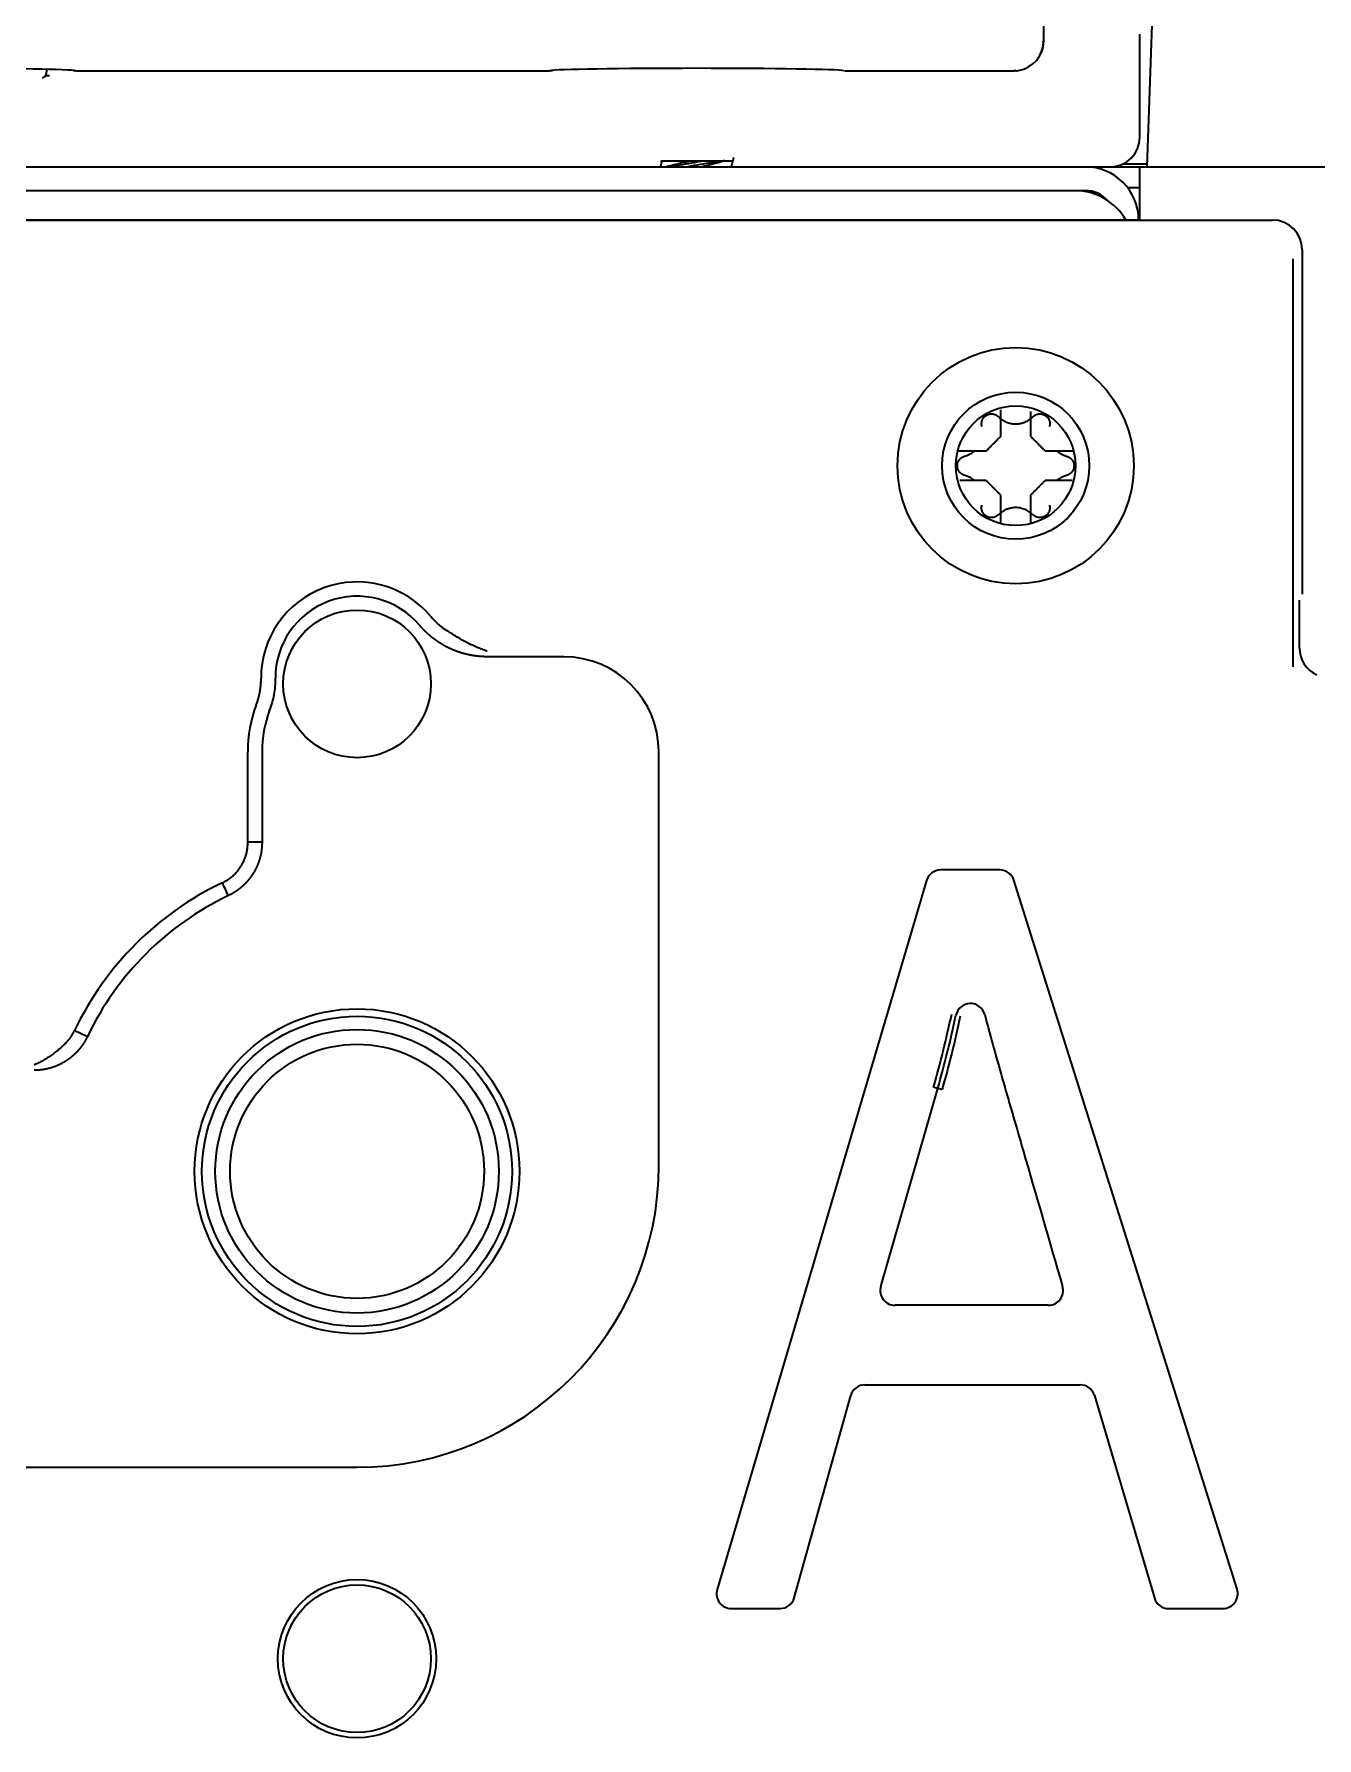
# Model space of a CAD drawing. Header units: inches. Extents: x 90 to 4162, y -443 to 3471.
# Drawn here: x 2274 to 2317.4, y 3248.1 to 3305.8 of the extents above; entities that cross this region are included whole.
import ezdxf

# ---------------------------------------------------------------- set-up
doc = ezdxf.new("R2010")
doc.units = ezdxf.units.IN
doc.layers.add('1', color=7, linetype='Continuous', true_color=0xffffff)
doc.layers.add('4', color=7, linetype='Continuous', true_color=0xffffff)

msp = doc.modelspace()

# ---------------------------------------------------------------- linework, layer by layer
at = {"layer": '1', "color": 7, "linetype": 'Continuous', "lineweight": 35}
for p, q in [((2308.139, 3305.543), (2308.139, 3314.129)), ((2311.391, 3302.276), (2311.391, 3305.771)), ((2307.842, 3304.822), (2307.849, 3304.83)), ((2274.391, 3304.526), (2274.391, 3304.577)), ((2275.274, 3304.542), (2275.372, 3304.532)), ((2275.274, 3304.542), (2275.289, 3304.539)), ((2275.289, 3304.539), (2275.387, 3304.529)), ((2275.387, 3304.529), (2291.395, 3304.529)), ((2291.395, 3304.529), (2291.493, 3304.539)), ((2291.41, 3304.532), (2291.508, 3304.542)), ((2291.493, 3304.539), (2291.508, 3304.542)), ((2301.39, 3304.529), (2307.155, 3304.529)), ((2295.193, 3301.467), (2295.202, 3301.435)), ((2295.444, 3301.304), (2295.364, 3301.276)), ((2253.862, 3301.276), (2309.555, 3301.276)), ((2309.555, 3301.276), (2310.391, 3301.276)), ((2311.391, 3299.476), (2311.391, 3301.276)), ((2311.391, 3301.276), (2940.391, 3301.276)), ((2253.862, 3300.476), (2309.555, 3300.476)), ((2253.862, 3300.474), (2309.191, 3300.474)), ((2295.187, 3300.476), (2295.188, 3300.474)), ((2297.6, 3300.474), (2297.6, 3300.476)), ((2304.591, 3300.476), (2304.591, 3300.474)), ((2310.981, 3300.575), (2311.391, 3300.575)), ((2311.391, 3299.765), (2311.332, 3299.765)), ((2311.391, 3299.476), (2256.891, 3299.476)), ((2256.891, 3299.476), (2315.892, 3299.476)), ((2316.891, 3298.477), (2316.891, 3286.812)), ((2316.576, 3298.161), (2316.576, 3284.349)), ((2316.803, 3284.988), (2316.803, 3286.613)), ((2316.803, 3284.988), (2316.803, 3286.613)), ((2291.891, 3284.694), (2289.3, 3284.694)), ((2316.803, 3284.988), (2316.803, 3284.988)), ((2281.191, 3278.412), (2281.191, 3281.476)), ((2281.674, 3281.476), (2281.674, 3278.412)), ((2295.108, 3267.476), (2295.108, 3281.476)), ((2304.171, 3277.118), (2297.081, 3253.118)), ((2306.656, 3277.476), (2304.651, 3277.476)), ((2314.686, 3253.126), (2307.133, 3277.126)), ((2302.625, 3263.379), (2304.553, 3270.077)), ((2308.296, 3262.741), (2303.106, 3262.741)), ((2302.088, 3260.049), (2309.376, 3260.049)), ((2299.695, 3252.842), (2301.606, 3259.683)), ((2309.855, 3259.691), (2311.887, 3252.834)), ((2270.891, 3257.259), (2284.891, 3257.259)), ((2297.56, 3252.476), (2299.213, 3252.476)), ((2312.366, 3252.476), (2314.209, 3252.476))]:
    msp.add_line(p, q, dxfattribs=at)
for centre, radius in [((2307.191, 3291.159), 4), ((2307.191, 3291.159), 2.49), ((2307.191, 3291.159), 2.025), ((2284.891, 3283.776), 2.5), ((2284.891, 3267.276), 5.5), ((2284.891, 3267.274), 5.25), ((2284.891, 3267.276), 4.8), ((2284.891, 3267.276), 4.3), ((2284.891, 3250.776), 2.68), ((2284.891, 3250.776), 2.5)]:
    msp.add_circle(centre, radius, dxfattribs=at)
for centre, radius, start, end in [((2274.108, 3304.526), 0.283, 298.07249, 0), ((2309.555, 3299.476), 1.8, 0.001, 90), ((2309.191, 3298.474), 2, 30.06703, 90), ((2309.555, 3299.476), 1, 40.96544, 90), ((2284.891, 3283.976), 3.25, 40.12402, 180.27494), ((2284.891, 3283.976), 2.767, 40.12402, 180.27494), ((2291.891, 3281.476), 3.217, 0, 90), ((2285.691, 3281.476), 4.5, 159.36558, 180), ((2285.691, 3281.476), 4.017, 159.36558, 180), ((2304.651, 3276.976), 0.5, 90, 163.54075), ((2306.656, 3276.976), 0.5, 17.47032, 90), ((2284.891, 3267.476), 10.6, 115.50031, 154.49969), ((2284.891, 3267.476), 10.117, 115.50031, 154.49969), ((2305.659, 3272.457), 0.5, 14.73644, 167.89897), ((2284.891, 3267.476), 10.217, 270, 0), ((2303.106, 3263.241), 0.5, 163.94567, 270), ((2308.296, 3263.241), 0.5, 270, 16.1636), ((2302.088, 3259.549), 0.5, 90, 164.3881), ((2309.376, 3259.549), 0.5, 16.50585, 90), ((2297.56, 3252.976), 0.5, 163.54075, 270), ((2314.209, 3252.976), 0.5, 270, 17.47032), ((2299.213, 3252.976), 0.5, 270, 344.3881), ((2312.366, 3252.976), 0.5, 196.50585, 270)]:
    msp.add_arc(centre, radius, start, end, dxfattribs=at)
for centre, major_axis, ratio, start_param, end_param in [((2307.132, 3305.527), (0.004, -1), 0.999695, 0.153653, 1.575159), ((2307.139, 3305.534), (0.71, -0.704), 0.999698, 0.000009, 0.789913), ((2303.14, 3305.535), (5, 0), 0.073693, 6.263672, 6.302699), ((2270.391, 3304.524), (5, 0), 0.017455, 0.087266, 2.885131), ((2270.391, 3304.329), (-5, 0), 0.008727, 3.754903, 3.803994), ((2296.391, 3304.524), (5, 0), 0.017455, 0.087266, 3.054326), ((2310.391, 3302.277), (0.707, -0.707), 0.999695, 5.497939, 7.068431), ((2296.391, 3301.433), (2.25, 0), 0.017455, 1.002171, 2.138046), ((2315.89, 3298.476), (0.708, 0.708), 0.998783, 5.498396, 7.067974), ((2317.804, 3284.99), (-0.709, -0.709), 0.997569, 5.498396, 6.644262), ((2304.408, 3270.118), (-0.144, 0.041), 0.003982, 3.141593, 4.712389), ((2304.697, 3270.035), (-0.144, 0.041), 0.003982, 4.712389, 6.283185)]:
    msp.add_ellipse(centre, major_axis=major_axis, ratio=ratio, start_param=start_param, end_param=end_param, dxfattribs=at)
for points, knots in [([(2307.849, 3304.83), (2307.927, 3304.909), (2308.052, 3305.09), (2308.146, 3305.349), (2308.132, 3305.501), (2308.127, 3305.534)], [0, 0, 0, 0, 0.412742, 0.870907, 1, 1, 1, 1]), ([(2274.48, 3304.354), (2274.437, 3304.354), (2274.395, 3304.368), (2274.349, 3304.382), (2274.347, 3304.382), (2274.346, 3304.383)], [0, 0, 0, 0, 0.963913, 0.963913, 1, 1, 1, 1]), ([(2307.195, 3304.529), (2307.201, 3304.53), (2307.207, 3304.53), (2307.221, 3304.531), (2307.228, 3304.532), (2307.244, 3304.533), (2307.253, 3304.534), (2307.266, 3304.535), (2307.271, 3304.536), (2307.28, 3304.537), (2307.285, 3304.538), (2307.289, 3304.539)], [0, 0, 0, 0, 0.25, 0.25, 0.5, 0.5, 0.75, 0.75, 0.875, 0.875, 1, 1, 1, 1]), ([(2295.431, 3301.298), (2295.47, 3301.31), (2295.512, 3301.323), (2295.572, 3301.339), (2295.587, 3301.343), (2295.618, 3301.351), (2295.634, 3301.355), (2295.681, 3301.368), (2295.714, 3301.376), (2295.814, 3301.4), (2295.884, 3301.416), (2295.977, 3301.436), (2295.995, 3301.44), (2296.033, 3301.448), (2296.07, 3301.456), (2296.107, 3301.464), (2296.126, 3301.468)], [0, 0, 0, 0, 0.217125, 0.217125, 0.28836, 0.28836, 0.359595, 0.359595, 0.502066, 0.502066, 0.787007, 0.787007, 0.858242, 0.858242, 0.929477, 1, 1, 1, 1]), ([(2296.604, 3301.468), (2296.508, 3301.451), (2296.276, 3301.41), (2296.041, 3301.37), (2295.776, 3301.324), (2295.638, 3301.299), (2295.508, 3301.274), (2295.499, 3301.272)], [0, 0, 0, 0, 0.259408, 0.617047, 0.617047, 0.974685, 1, 1, 1, 1]), ([(2297.106, 3301.462), (2297.097, 3301.46), (2296.972, 3301.435), (2296.838, 3301.41), (2296.578, 3301.364), (2296.367, 3301.327), (2296.154, 3301.291), (2296.078, 3301.277)], [0, 0, 0, 0, 0.027657, 0.406516, 0.406516, 0.785376, 1, 1, 1, 1]), ([(2297.345, 3301.487), (2297.342, 3301.486), (2297.309, 3301.475), (2297.275, 3301.463), (2297.208, 3301.442), (2297.174, 3301.432), (2297.119, 3301.416), (2297.101, 3301.411), (2297.063, 3301.4), (2297.044, 3301.395), (2296.947, 3301.368), (2296.866, 3301.347), (2296.761, 3301.321), (2296.74, 3301.316), (2296.697, 3301.305), (2296.675, 3301.3), (2296.629, 3301.288), (2296.605, 3301.282), (2296.581, 3301.277)], [0, 0, 0, 0, 0.013394, 0.163883, 0.163883, 0.314372, 0.314372, 0.389616, 0.389616, 0.464861, 0.464861, 0.765839, 0.765839, 0.841084, 0.841084, 0.916328, 0.916328, 1, 1, 1, 1]), ([(2306.047, 3292.491), (2306.042, 3292.508), (2306.035, 3292.544), (2306.035, 3292.58), (2306.036, 3292.607), (2306.037, 3292.617), (2306.04, 3292.635), (2306.042, 3292.644), (2306.048, 3292.67), (2306.053, 3292.688), (2306.064, 3292.713), (2306.067, 3292.722), (2306.076, 3292.738), (2306.08, 3292.746), (2306.095, 3292.77), (2306.106, 3292.784), (2306.124, 3292.805), (2306.13, 3292.812), (2306.144, 3292.825), (2306.15, 3292.831), (2306.172, 3292.849), (2306.187, 3292.859), (2306.211, 3292.873), (2306.219, 3292.878), (2306.236, 3292.886), (2306.245, 3292.889), (2306.271, 3292.899), (2306.288, 3292.904), (2306.316, 3292.91), (2306.325, 3292.911), (2306.343, 3292.913), (2306.353, 3292.914), (2306.371, 3292.914), (2306.381, 3292.914), (2306.399, 3292.913), (2306.408, 3292.912), (2306.435, 3292.909), (2306.453, 3292.905), (2306.479, 3292.897), (2306.488, 3292.894), (2306.505, 3292.887), (2306.513, 3292.883), (2306.538, 3292.871), (2306.553, 3292.862), (2306.575, 3292.846), (2306.583, 3292.84), (2306.596, 3292.828), (2306.603, 3292.822), (2306.61, 3292.816)], [0, 0, 0, 0, 0.0625, 0.125, 0.125, 0.15625, 0.15625, 0.1875, 0.1875, 0.25, 0.25, 0.28125, 0.28125, 0.3125, 0.3125, 0.375, 0.375, 0.40625, 0.40625, 0.4375, 0.4375, 0.5, 0.5, 0.53125, 0.53125, 0.5625, 0.5625, 0.625, 0.625, 0.65625, 0.65625, 0.6875, 0.6875, 0.71875, 0.71875, 0.75, 0.75, 0.8125, 0.8125, 0.84375, 0.84375, 0.875, 0.875, 0.9375, 0.9375, 0.96875, 0.96875, 1, 1, 1, 1]), ([(2306.61, 3292.816), (2306.647, 3292.778), (2306.688, 3292.745), (2306.754, 3292.7), (2306.777, 3292.687), (2306.813, 3292.667), (2306.825, 3292.661), (2306.849, 3292.65), (2306.861, 3292.644), (2306.924, 3292.618), (2306.975, 3292.603), (2307.041, 3292.589), (2307.055, 3292.587), (2307.081, 3292.583), (2307.095, 3292.581), (2307.136, 3292.577), (2307.163, 3292.576), (2307.246, 3292.576), (2307.3, 3292.581), (2307.379, 3292.597), (2307.405, 3292.603), (2307.444, 3292.615), (2307.457, 3292.62), (2307.483, 3292.629), (2307.495, 3292.634), (2307.557, 3292.66), (2307.604, 3292.685), (2307.671, 3292.729), (2307.693, 3292.745), (2307.734, 3292.779), (2307.754, 3292.797), (2307.773, 3292.816)], [0, 0, 0, 0, 0.125, 0.125, 0.1875, 0.1875, 0.21875, 0.21875, 0.25, 0.25, 0.375, 0.375, 0.40625, 0.40625, 0.4375, 0.4375, 0.5, 0.5, 0.625, 0.625, 0.6875, 0.6875, 0.71875, 0.71875, 0.75, 0.75, 0.875, 0.875, 0.9375, 0.9375, 1, 1, 1, 1]), ([(2306.691, 3292.159), (2306.691, 3292.213), (2306.691, 3292.321), (2306.691, 3292.483), (2306.691, 3292.641), (2306.691, 3292.797), (2306.691, 3292.932), (2306.691, 3293.019), (2306.691, 3293.054)], [0, 0, 0, 0, 0.176379, 0.352757, 0.529136, 0.705514, 0.881893, 1, 1, 1, 1]), ([(2307.691, 3292.998), (2307.691, 3292.942), (2307.691, 3292.886), (2307.691, 3292.721), (2307.691, 3292.611), (2307.691, 3292.387), (2307.691, 3292.274), (2307.691, 3292.159)], [0, 0, 0, 0, 0.207293, 0.207293, 0.603646, 0.603646, 1, 1, 1, 1]), ([(2307.773, 3292.816), (2307.786, 3292.829), (2307.813, 3292.852), (2307.844, 3292.871), (2307.869, 3292.883), (2307.877, 3292.887), (2307.894, 3292.894), (2307.903, 3292.897), (2307.929, 3292.905), (2307.946, 3292.909), (2307.974, 3292.912), (2307.983, 3292.913), (2308.001, 3292.914), (2308.011, 3292.914), (2308.038, 3292.913), (2308.056, 3292.911), (2308.084, 3292.906), (2308.093, 3292.904), (2308.111, 3292.899), (2308.119, 3292.896), (2308.145, 3292.886), (2308.162, 3292.878), (2308.186, 3292.865), (2308.194, 3292.86), (2308.209, 3292.849), (2308.217, 3292.843), (2308.238, 3292.826), (2308.252, 3292.813), (2308.27, 3292.792), (2308.276, 3292.785), (2308.287, 3292.77), (2308.292, 3292.762), (2308.306, 3292.739), (2308.315, 3292.722), (2308.325, 3292.697), (2308.328, 3292.688), (2308.334, 3292.671), (2308.336, 3292.662), (2308.342, 3292.635), (2308.345, 3292.617), (2308.347, 3292.59), (2308.347, 3292.581), (2308.347, 3292.563), (2308.346, 3292.553), (2308.343, 3292.526), (2308.34, 3292.509), (2308.336, 3292.491)], [0, 0, 0, 0, 0.0625, 0.125, 0.125, 0.15625, 0.15625, 0.1875, 0.1875, 0.25, 0.25, 0.28125, 0.28125, 0.3125, 0.3125, 0.375, 0.375, 0.40625, 0.40625, 0.4375, 0.4375, 0.5, 0.5, 0.53125, 0.53125, 0.5625, 0.5625, 0.625, 0.625, 0.65625, 0.65625, 0.6875, 0.6875, 0.75, 0.75, 0.78125, 0.78125, 0.8125, 0.8125, 0.875, 0.875, 0.90625, 0.90625, 0.9375, 0.9375, 1, 1, 1, 1]), ([(2305.25, 3291.659), (2305.339, 3291.659), (2305.429, 3291.659), (2305.629, 3291.659), (2305.739, 3291.659), (2305.962, 3291.659), (2306.076, 3291.659), (2306.191, 3291.659)], [0, 0, 0, 0, 0.296177, 0.296177, 0.648089, 0.648089, 1, 1, 1, 1]), ([(2305.465, 3291.484), (2305.517, 3291.498), (2305.566, 3291.516), (2305.638, 3291.551), (2305.661, 3291.564), (2305.695, 3291.585), (2305.707, 3291.593), (2305.729, 3291.608), (2305.74, 3291.616), (2305.762, 3291.633), (2305.772, 3291.642), (2305.783, 3291.651)], [0, 0, 0, 0, 0.4426, 0.4426, 0.6639, 0.6639, 0.77455, 0.77455, 0.885201, 0.885201, 1, 1, 1, 1]), ([(2308.191, 3291.659), (2308.245, 3291.659), (2308.353, 3291.659), (2308.515, 3291.659), (2308.674, 3291.659), (2308.829, 3291.659), (2308.981, 3291.659), (2309.085, 3291.659), (2309.139, 3291.659)], [0, 0, 0, 0, 0.166712, 0.333424, 0.500135, 0.666847, 0.833559, 1, 1, 1, 1]), ([(2308.598, 3291.651), (2308.609, 3291.642), (2308.641, 3291.616), (2308.674, 3291.593), (2308.708, 3291.572), (2308.72, 3291.565), (2308.744, 3291.552), (2308.755, 3291.546), (2308.815, 3291.516), (2308.865, 3291.498), (2308.917, 3291.484)], [0, 0, 0, 0, 0.11426, 0.335695, 0.335695, 0.446413, 0.446413, 0.55713, 0.55713, 1, 1, 1, 1]), ([(2305.465, 3290.834), (2305.448, 3290.838), (2305.414, 3290.85), (2305.382, 3290.868), (2305.359, 3290.883), (2305.352, 3290.888), (2305.337, 3290.9), (2305.33, 3290.906), (2305.31, 3290.924), (2305.298, 3290.938), (2305.281, 3290.96), (2305.276, 3290.967), (2305.266, 3290.983), (2305.261, 3290.991), (2305.248, 3291.015), (2305.24, 3291.032), (2305.231, 3291.058), (2305.229, 3291.067), (2305.224, 3291.085), (2305.222, 3291.094), (2305.218, 3291.121), (2305.216, 3291.14), (2305.216, 3291.168), (2305.216, 3291.177), (2305.218, 3291.195), (2305.219, 3291.205), (2305.224, 3291.232), (2305.228, 3291.25), (2305.237, 3291.276), (2305.24, 3291.285), (2305.248, 3291.302), (2305.252, 3291.31), (2305.265, 3291.335), (2305.275, 3291.35), (2305.292, 3291.372), (2305.298, 3291.379), (2305.31, 3291.392), (2305.317, 3291.399), (2305.337, 3291.418), (2305.351, 3291.429), (2305.374, 3291.444), (2305.382, 3291.449), (2305.398, 3291.458), (2305.406, 3291.462), (2305.431, 3291.473), (2305.448, 3291.479), (2305.465, 3291.484)], [0, 0, 0, 0, 0.0625, 0.125, 0.125, 0.15625, 0.15625, 0.1875, 0.1875, 0.25, 0.25, 0.28125, 0.28125, 0.3125, 0.3125, 0.375, 0.375, 0.40625, 0.40625, 0.4375, 0.4375, 0.5, 0.5, 0.53125, 0.53125, 0.5625, 0.5625, 0.625, 0.625, 0.65625, 0.65625, 0.6875, 0.6875, 0.75, 0.75, 0.78125, 0.78125, 0.8125, 0.8125, 0.875, 0.875, 0.90625, 0.90625, 0.9375, 0.9375, 1, 1, 1, 1]), ([(2308.917, 3291.484), (2308.934, 3291.479), (2308.968, 3291.467), (2309, 3291.449), (2309.023, 3291.434), (2309.03, 3291.429), (2309.045, 3291.417), (2309.052, 3291.412), (2309.072, 3291.393), (2309.084, 3291.38), (2309.101, 3291.358), (2309.106, 3291.35), (2309.116, 3291.335), (2309.121, 3291.327), (2309.134, 3291.303), (2309.142, 3291.286), (2309.151, 3291.259), (2309.153, 3291.25), (2309.158, 3291.232), (2309.16, 3291.223), (2309.164, 3291.196), (2309.166, 3291.178), (2309.166, 3291.15), (2309.166, 3291.14), (2309.164, 3291.122), (2309.163, 3291.113), (2309.158, 3291.085), (2309.154, 3291.067), (2309.145, 3291.041), (2309.142, 3291.032), (2309.134, 3291.015), (2309.13, 3291.007), (2309.117, 3290.983), (2309.107, 3290.968), (2309.09, 3290.946), (2309.084, 3290.939), (2309.072, 3290.925), (2309.065, 3290.918), (2309.045, 3290.9), (2309.031, 3290.889), (2309.008, 3290.873), (2309.001, 3290.869), (2308.985, 3290.86), (2308.977, 3290.856), (2308.952, 3290.844), (2308.935, 3290.838), (2308.917, 3290.834)], [0, 0, 0, 0, 0.0625, 0.125, 0.125, 0.15625, 0.15625, 0.1875, 0.1875, 0.25, 0.25, 0.28125, 0.28125, 0.3125, 0.3125, 0.375, 0.375, 0.40625, 0.40625, 0.4375, 0.4375, 0.5, 0.5, 0.53125, 0.53125, 0.5625, 0.5625, 0.625, 0.625, 0.65625, 0.65625, 0.6875, 0.6875, 0.75, 0.75, 0.78125, 0.78125, 0.8125, 0.8125, 0.875, 0.875, 0.90625, 0.90625, 0.9375, 0.9375, 1, 1, 1, 1]), ([(2306.191, 3290.659), (2306.137, 3290.659), (2306.029, 3290.659), (2305.867, 3290.659), (2305.708, 3290.659), (2305.553, 3290.659), (2305.42, 3290.659), (2305.336, 3290.659), (2305.304, 3290.659)], [0, 0, 0, 0, 0.177991, 0.355983, 0.533974, 0.711965, 0.889957, 1, 1, 1, 1]), ([(2305.784, 3290.666), (2305.773, 3290.675), (2305.741, 3290.701), (2305.708, 3290.724), (2305.673, 3290.745), (2305.662, 3290.752), (2305.638, 3290.765), (2305.626, 3290.771), (2305.566, 3290.801), (2305.517, 3290.82), (2305.465, 3290.834)], [0, 0, 0, 0, 0.114897, 0.336173, 0.336173, 0.446811, 0.446811, 0.557449, 0.557449, 1, 1, 1, 1]), ([(2309.098, 3290.659), (2309.02, 3290.659), (2308.941, 3290.659), (2308.753, 3290.659), (2308.643, 3290.659), (2308.42, 3290.659), (2308.306, 3290.659), (2308.191, 3290.659)], [0, 0, 0, 0, 0.268822, 0.268822, 0.634411, 0.634411, 1, 1, 1, 1]), ([(2308.917, 3290.834), (2308.865, 3290.82), (2308.816, 3290.801), (2308.744, 3290.766), (2308.721, 3290.753), (2308.687, 3290.732), (2308.675, 3290.724), (2308.653, 3290.709), (2308.642, 3290.701), (2308.62, 3290.685), (2308.61, 3290.676), (2308.599, 3290.667)], [0, 0, 0, 0, 0.442502, 0.442502, 0.663754, 0.663754, 0.774379, 0.774379, 0.885005, 0.885005, 1, 1, 1, 1]), ([(2306.61, 3289.501), (2306.597, 3289.489), (2306.569, 3289.465), (2306.538, 3289.447), (2306.514, 3289.434), (2306.505, 3289.431), (2306.488, 3289.424), (2306.48, 3289.421), (2306.454, 3289.413), (2306.436, 3289.409), (2306.399, 3289.404), (2306.381, 3289.403), (2306.344, 3289.404), (2306.325, 3289.406), (2306.298, 3289.411), (2306.289, 3289.413), (2306.271, 3289.418), (2306.263, 3289.421), (2306.236, 3289.431), (2306.22, 3289.439), (2306.196, 3289.453), (2306.188, 3289.458), (2306.173, 3289.468), (2306.165, 3289.474), (2306.144, 3289.492), (2306.13, 3289.505), (2306.112, 3289.525), (2306.106, 3289.533), (2306.095, 3289.547), (2306.09, 3289.555), (2306.076, 3289.579), (2306.067, 3289.595), (2306.057, 3289.621), (2306.054, 3289.629), (2306.048, 3289.647), (2306.046, 3289.656), (2306.04, 3289.682), (2306.037, 3289.7), (2306.035, 3289.728), (2306.035, 3289.737), (2306.035, 3289.755), (2306.036, 3289.764), (2306.039, 3289.791), (2306.042, 3289.809), (2306.047, 3289.826)], [0, 0, 0, 0, 0.0625, 0.125, 0.125, 0.15625, 0.15625, 0.1875, 0.1875, 0.25, 0.25, 0.3125, 0.3125, 0.375, 0.375, 0.40625, 0.40625, 0.4375, 0.4375, 0.5, 0.5, 0.53125, 0.53125, 0.5625, 0.5625, 0.625, 0.625, 0.65625, 0.65625, 0.6875, 0.6875, 0.75, 0.75, 0.78125, 0.78125, 0.8125, 0.8125, 0.875, 0.875, 0.90625, 0.90625, 0.9375, 0.9375, 1, 1, 1, 1]), ([(2306.691, 3289.216), (2306.691, 3289.305), (2306.691, 3289.396), (2306.691, 3289.596), (2306.691, 3289.706), (2306.691, 3289.93), (2306.691, 3290.043), (2306.691, 3290.159)], [0, 0, 0, 0, 0.298061, 0.298061, 0.64903, 0.64903, 1, 1, 1, 1]), ([(2307.691, 3290.159), (2307.691, 3290.104), (2307.691, 3289.996), (2307.691, 3289.835), (2307.691, 3289.676), (2307.691, 3289.52), (2307.691, 3289.375), (2307.691, 3289.277), (2307.691, 3289.23)], [0, 0, 0, 0, 0.170158, 0.340317, 0.510475, 0.680634, 0.850792, 1, 1, 1, 1]), ([(2308.335, 3289.827), (2308.34, 3289.809), (2308.347, 3289.774), (2308.347, 3289.738), (2308.346, 3289.71), (2308.345, 3289.701), (2308.342, 3289.683), (2308.34, 3289.674), (2308.334, 3289.647), (2308.329, 3289.63), (2308.319, 3289.604), (2308.315, 3289.596), (2308.306, 3289.579), (2308.302, 3289.571), (2308.287, 3289.548), (2308.277, 3289.533), (2308.258, 3289.512), (2308.252, 3289.505), (2308.239, 3289.492), (2308.232, 3289.486), (2308.21, 3289.468), (2308.195, 3289.458), (2308.171, 3289.444), (2308.163, 3289.439), (2308.146, 3289.431), (2308.137, 3289.428), (2308.111, 3289.418), (2308.094, 3289.413), (2308.066, 3289.408), (2308.057, 3289.406), (2308.038, 3289.404), (2308.029, 3289.404), (2308.011, 3289.403), (2308.001, 3289.403), (2307.983, 3289.404), (2307.974, 3289.405), (2307.947, 3289.409), (2307.929, 3289.413), (2307.902, 3289.421), (2307.894, 3289.424), (2307.877, 3289.431), (2307.868, 3289.434), (2307.844, 3289.446), (2307.829, 3289.456), (2307.806, 3289.472), (2307.799, 3289.477), (2307.785, 3289.489), (2307.779, 3289.495), (2307.772, 3289.502)], [0, 0, 0, 0, 0.0625, 0.125, 0.125, 0.15625, 0.15625, 0.1875, 0.1875, 0.25, 0.25, 0.28125, 0.28125, 0.3125, 0.3125, 0.375, 0.375, 0.40625, 0.40625, 0.4375, 0.4375, 0.5, 0.5, 0.53125, 0.53125, 0.5625, 0.5625, 0.625, 0.625, 0.65625, 0.65625, 0.6875, 0.6875, 0.71875, 0.71875, 0.75, 0.75, 0.8125, 0.8125, 0.84375, 0.84375, 0.875, 0.875, 0.9375, 0.9375, 0.96875, 0.96875, 1, 1, 1, 1]), ([(2307.772, 3289.502), (2307.734, 3289.539), (2307.693, 3289.573), (2307.627, 3289.617), (2307.605, 3289.631), (2307.557, 3289.656), (2307.533, 3289.668), (2307.458, 3289.699), (2307.407, 3289.715), (2307.341, 3289.728), (2307.327, 3289.73), (2307.3, 3289.735), (2307.287, 3289.736), (2307.246, 3289.74), (2307.219, 3289.742), (2307.136, 3289.742), (2307.082, 3289.736), (2307.003, 3289.72), (2306.977, 3289.714), (2306.938, 3289.702), (2306.925, 3289.698), (2306.899, 3289.688), (2306.887, 3289.684), (2306.825, 3289.658), (2306.778, 3289.633), (2306.711, 3289.588), (2306.69, 3289.572), (2306.648, 3289.538), (2306.628, 3289.52), (2306.61, 3289.501)], [0, 0, 0, 0, 0.125, 0.125, 0.1875, 0.1875, 0.25, 0.25, 0.375, 0.375, 0.40625, 0.40625, 0.4375, 0.4375, 0.5, 0.5, 0.625, 0.625, 0.6875, 0.6875, 0.71875, 0.71875, 0.75, 0.75, 0.875, 0.875, 0.9375, 0.9375, 1, 1, 1, 1]), ([(2289.3, 3284.694), (2289.291, 3284.694), (2289.273, 3284.694), (2289.245, 3284.694), (2289.218, 3284.695), (2289.191, 3284.696), (2289.164, 3284.697), (2289.137, 3284.698), (2289.11, 3284.7), (2289.082, 3284.702), (2289.055, 3284.704), (2289.028, 3284.706), (2289.001, 3284.709), (2288.974, 3284.712), (2288.947, 3284.715), (2288.92, 3284.718), (2288.893, 3284.721), (2288.866, 3284.725), (2288.839, 3284.729), (2288.812, 3284.734), (2288.786, 3284.738), (2288.759, 3284.743), (2288.732, 3284.748), (2288.706, 3284.753), (2288.679, 3284.759), (2288.652, 3284.765), (2288.626, 3284.771), (2288.599, 3284.777), (2288.573, 3284.783), (2288.547, 3284.79), (2288.52, 3284.797), (2288.494, 3284.804), (2288.468, 3284.811), (2288.442, 3284.819), (2288.416, 3284.827), (2288.39, 3284.835), (2288.364, 3284.844), (2288.338, 3284.852), (2288.313, 3284.861), (2288.287, 3284.87), (2288.261, 3284.879), (2288.236, 3284.889), (2288.211, 3284.899), (2288.185, 3284.909), (2288.16, 3284.919), (2288.135, 3284.929), (2288.11, 3284.94), (2288.085, 3284.951), (2288.06, 3284.962), (2288.036, 3284.973), (2288.011, 3284.985), (2287.986, 3284.997), (2287.962, 3285.009), (2287.938, 3285.021), (2287.914, 3285.033), (2287.89, 3285.046), (2287.866, 3285.059), (2287.842, 3285.072), (2287.818, 3285.085), (2287.795, 3285.099), (2287.771, 3285.113), (2287.748, 3285.127), (2287.725, 3285.141), (2287.701, 3285.155), (2287.679, 3285.17), (2287.656, 3285.185), (2287.633, 3285.2), (2287.611, 3285.215), (2287.588, 3285.23), (2287.566, 3285.246), (2287.544, 3285.262), (2287.522, 3285.278), (2287.5, 3285.294), (2287.478, 3285.31), (2287.457, 3285.327), (2287.435, 3285.344), (2287.414, 3285.361), (2287.393, 3285.378), (2287.372, 3285.395), (2287.352, 3285.413), (2287.331, 3285.431), (2287.311, 3285.449), (2287.29, 3285.467), (2287.27, 3285.485), (2287.25, 3285.504), (2287.231, 3285.522), (2287.211, 3285.541), (2287.191, 3285.56), (2287.172, 3285.579), (2287.153, 3285.599), (2287.134, 3285.618), (2287.116, 3285.638), (2287.097, 3285.658), (2287.079, 3285.678), (2287.061, 3285.698), (2287.043, 3285.719), (2287.025, 3285.739), (2287.013, 3285.753), (2287.007, 3285.76)], [0, 0, 0, 0, 0.010418, 0.020835, 0.031253, 0.04167, 0.052088, 0.062505, 0.072922, 0.08334, 0.093757, 0.104175, 0.114592, 0.125009, 0.135426, 0.145844, 0.156261, 0.166678, 0.177095, 0.187512, 0.197929, 0.208347, 0.218764, 0.229181, 0.239598, 0.250015, 0.260432, 0.270849, 0.281266, 0.291683, 0.302099, 0.312516, 0.322933, 0.33335, 0.343767, 0.354184, 0.364601, 0.375017, 0.385434, 0.395851, 0.406267, 0.416684, 0.427101, 0.437518, 0.447934, 0.458351, 0.468767, 0.479184, 0.489601, 0.500017, 0.510434, 0.52085, 0.531267, 0.541683, 0.5521, 0.562516, 0.572933, 0.583349, 0.593766, 0.604182, 0.614599, 0.625015, 0.635431, 0.645848, 0.656264, 0.66668, 0.677097, 0.687513, 0.697929, 0.708346, 0.718762, 0.729178, 0.739595, 0.750011, 0.760427, 0.770844, 0.78126, 0.791676, 0.802092, 0.812509, 0.822925, 0.833341, 0.843757, 0.854173, 0.86459, 0.875006, 0.885422, 0.895838, 0.906254, 0.916671, 0.927087, 0.937503, 0.947919, 0.958335, 0.968752, 0.979168, 0.989584, 1, 1, 1, 1]), ([(2289.296, 3284.882), (2289.292, 3284.883), (2289.289, 3284.884), (2289.284, 3284.886), (2289.283, 3284.886), (2289.281, 3284.887), (2289.278, 3284.888), (2289.275, 3284.889), (2289.266, 3284.892), (2289.258, 3284.894), (2289.236, 3284.902), (2289.221, 3284.908), (2289.176, 3284.924), (2289.145, 3284.935), (2289.056, 3284.97), (2288.996, 3284.994), (2288.877, 3285.046), (2288.818, 3285.073), (2288.7, 3285.129), (2288.583, 3285.188), (2288.467, 3285.251), (2288.352, 3285.317), (2288.294, 3285.351), (2288.18, 3285.419), (2288.123, 3285.455), (2288.01, 3285.527), (2287.954, 3285.564), (2287.898, 3285.601)], [0, 0, 0, 0, 0.007813, 0.007813, 0.009766, 0.009766, 0.011719, 0.015625, 0.015625, 0.03125, 0.03125, 0.0625, 0.0625, 0.125, 0.125, 0.25, 0.25, 0.375, 0.375, 0.5, 0.625, 0.625, 0.75, 0.75, 0.875, 0.875, 1, 1, 1, 1]), ([(2282.124, 3283.963), (2282.124, 3283.781), (2282.109, 3283.598), (2282.044, 3283.239), (2281.996, 3283.063), (2281.931, 3282.892)], [0, 0, 0, 0, 0.5, 0.5, 1, 1, 1, 1]), ([(2281.674, 3278.412), (2281.674, 3278.404), (2281.673, 3278.389), (2281.673, 3278.365), (2281.672, 3278.342), (2281.671, 3278.319), (2281.67, 3278.295), (2281.669, 3278.272), (2281.667, 3278.248), (2281.665, 3278.225), (2281.662, 3278.202), (2281.66, 3278.178), (2281.657, 3278.155), (2281.654, 3278.132), (2281.65, 3278.109), (2281.647, 3278.086), (2281.643, 3278.062), (2281.639, 3278.039), (2281.634, 3278.016), (2281.629, 3277.993), (2281.624, 3277.971), (2281.619, 3277.948), (2281.613, 3277.925), (2281.607, 3277.902), (2281.601, 3277.88), (2281.595, 3277.857), (2281.588, 3277.835), (2281.581, 3277.812), (2281.574, 3277.79), (2281.567, 3277.768), (2281.559, 3277.746), (2281.551, 3277.723), (2281.543, 3277.702), (2281.535, 3277.68), (2281.526, 3277.658), (2281.517, 3277.636), (2281.508, 3277.615), (2281.498, 3277.593), (2281.488, 3277.572), (2281.478, 3277.551), (2281.468, 3277.53), (2281.458, 3277.509), (2281.447, 3277.488), (2281.436, 3277.467), (2281.425, 3277.447), (2281.413, 3277.426), (2281.402, 3277.406), (2281.39, 3277.386), (2281.378, 3277.366), (2281.365, 3277.346), (2281.353, 3277.326), (2281.34, 3277.306), (2281.327, 3277.287), (2281.313, 3277.268), (2281.3, 3277.248), (2281.286, 3277.229), (2281.272, 3277.211), (2281.258, 3277.192), (2281.244, 3277.174), (2281.229, 3277.155), (2281.214, 3277.137), (2281.199, 3277.119), (2281.184, 3277.101), (2281.168, 3277.084), (2281.153, 3277.066), (2281.137, 3277.049), (2281.121, 3277.032), (2281.104, 3277.015), (2281.088, 3276.999), (2281.071, 3276.982), (2281.054, 3276.966), (2281.037, 3276.95), (2281.02, 3276.934), (2281.003, 3276.918), (2280.985, 3276.903), (2280.967, 3276.887), (2280.949, 3276.872), (2280.931, 3276.858), (2280.913, 3276.843), (2280.894, 3276.829), (2280.876, 3276.814), (2280.857, 3276.8), (2280.838, 3276.787), (2280.819, 3276.773), (2280.799, 3276.76), (2280.78, 3276.747), (2280.76, 3276.734), (2280.74, 3276.721), (2280.721, 3276.709), (2280.701, 3276.697), (2280.68, 3276.685), (2280.66, 3276.673), (2280.64, 3276.662), (2280.619, 3276.651), (2280.598, 3276.64), (2280.577, 3276.629), (2280.556, 3276.618), (2280.542, 3276.612), (2280.535, 3276.608)], [0, 0, 0, 0, 0.010418, 0.020837, 0.031255, 0.041673, 0.052091, 0.062509, 0.072927, 0.083344, 0.093762, 0.10418, 0.114597, 0.125015, 0.135432, 0.145849, 0.156267, 0.166684, 0.177101, 0.187518, 0.197935, 0.208352, 0.218769, 0.229186, 0.239602, 0.250019, 0.260436, 0.270852, 0.281269, 0.291686, 0.302102, 0.312519, 0.322935, 0.333351, 0.343768, 0.354184, 0.3646, 0.375017, 0.385433, 0.395849, 0.406265, 0.416681, 0.427098, 0.437514, 0.44793, 0.458346, 0.468762, 0.479178, 0.489594, 0.50001, 0.510426, 0.520842, 0.531258, 0.541674, 0.55209, 0.562506, 0.572922, 0.583338, 0.593754, 0.60417, 0.614586, 0.625002, 0.635418, 0.645834, 0.65625, 0.666666, 0.677083, 0.687499, 0.697915, 0.708331, 0.718747, 0.729163, 0.73958, 0.749996, 0.760412, 0.770829, 0.781245, 0.791661, 0.802078, 0.812494, 0.822911, 0.833327, 0.843744, 0.854161, 0.864577, 0.874994, 0.885411, 0.895828, 0.906245, 0.916662, 0.927079, 0.937496, 0.947913, 0.95833, 0.968748, 0.979165, 0.989582, 1, 1, 1, 1]), ([(2304.553, 3270.077), (2304.669, 3270.487), (2304.779, 3270.9), (2304.985, 3271.729), (2305.081, 3272.144), (2305.17, 3272.562)], [0, 0, 0, 0, 0.5, 0.5, 1, 1, 1, 1]), ([(2305.317, 3272.53), (2305.227, 3272.111), (2305.131, 3271.694), (2304.924, 3270.862), (2304.814, 3270.448), (2304.697, 3270.036)], [0, 0, 0, 0, 0.5, 0.5, 1, 1, 1, 1]), ([(2306.143, 3272.584), (2306.244, 3272.198), (2306.348, 3271.813), (2306.561, 3271.044), (2306.669, 3270.66), (2306.833, 3270.085), (2306.888, 3269.893), (2306.999, 3269.51), (2307.055, 3269.319), (2307.222, 3268.744), (2307.777, 3266.828), (2308.332, 3264.913), (2308.776, 3263.38)], [0, 0, 0, 0, 0.125, 0.125, 0.25, 0.25, 0.3125, 0.3125, 0.375, 0.375, 0.5, 1, 1, 1, 1]), ([(2275.759, 3271.832), (2275.756, 3271.825), (2275.749, 3271.811), (2275.739, 3271.79), (2275.728, 3271.769), (2275.717, 3271.748), (2275.706, 3271.728), (2275.694, 3271.707), (2275.683, 3271.687), (2275.671, 3271.667), (2275.659, 3271.647), (2275.646, 3271.627), (2275.634, 3271.607), (2275.621, 3271.588), (2275.608, 3271.568), (2275.594, 3271.549), (2275.581, 3271.53), (2275.567, 3271.511), (2275.553, 3271.492), (2275.539, 3271.473), (2275.524, 3271.455), (2275.51, 3271.436), (2275.495, 3271.418), (2275.48, 3271.4), (2275.465, 3271.382), (2275.449, 3271.365), (2275.434, 3271.347), (2275.418, 3271.33), (2275.402, 3271.313), (2275.385, 3271.296), (2275.369, 3271.28), (2275.352, 3271.263), (2275.335, 3271.247), (2275.318, 3271.231), (2275.301, 3271.215), (2275.284, 3271.199), (2275.266, 3271.184), (2275.248, 3271.168), (2275.23, 3271.153), (2275.212, 3271.139), (2275.194, 3271.124), (2275.175, 3271.109), (2275.157, 3271.095), (2275.138, 3271.081), (2275.119, 3271.068), (2275.1, 3271.054), (2275.081, 3271.041), (2275.061, 3271.028), (2275.042, 3271.015), (2275.022, 3271.002), (2275.002, 3270.99), (2274.982, 3270.978), (2274.962, 3270.966), (2274.941, 3270.954), (2274.921, 3270.943), (2274.9, 3270.931), (2274.88, 3270.92), (2274.859, 3270.91), (2274.838, 3270.899), (2274.817, 3270.889), (2274.795, 3270.879), (2274.774, 3270.869), (2274.753, 3270.86), (2274.731, 3270.851), (2274.709, 3270.842), (2274.688, 3270.833), (2274.666, 3270.824), (2274.644, 3270.816), (2274.622, 3270.808), (2274.6, 3270.801), (2274.578, 3270.793), (2274.555, 3270.786), (2274.533, 3270.779), (2274.51, 3270.772), (2274.488, 3270.766), (2274.465, 3270.76), (2274.442, 3270.754), (2274.42, 3270.749), (2274.397, 3270.743), (2274.374, 3270.738), (2274.351, 3270.733), (2274.328, 3270.729), (2274.305, 3270.725), (2274.282, 3270.721), (2274.259, 3270.717), (2274.235, 3270.714), (2274.212, 3270.71), (2274.189, 3270.708), (2274.166, 3270.705), (2274.142, 3270.703), (2274.119, 3270.701), (2274.096, 3270.699), (2274.072, 3270.697), (2274.049, 3270.696), (2274.025, 3270.695), (2274.002, 3270.694), (2273.979, 3270.694), (2273.963, 3270.694), (2273.955, 3270.694)], [0, 0, 0, 0, 0.010418, 0.020835, 0.031252, 0.04167, 0.052087, 0.062504, 0.072921, 0.083338, 0.093755, 0.104172, 0.114589, 0.125006, 0.135423, 0.145839, 0.156256, 0.166673, 0.177089, 0.187506, 0.197922, 0.208339, 0.218755, 0.229171, 0.239588, 0.250004, 0.26042, 0.270837, 0.281253, 0.291669, 0.302085, 0.312501, 0.322917, 0.333334, 0.34375, 0.354166, 0.364582, 0.374998, 0.385414, 0.39583, 0.406246, 0.416662, 0.427078, 0.437494, 0.44791, 0.458326, 0.468742, 0.479158, 0.489574, 0.49999, 0.510406, 0.520822, 0.531238, 0.541654, 0.55207, 0.562486, 0.572902, 0.583318, 0.593735, 0.604151, 0.614567, 0.624983, 0.6354, 0.645816, 0.656232, 0.666648, 0.677065, 0.687481, 0.697898, 0.708314, 0.718731, 0.729147, 0.739564, 0.749981, 0.760398, 0.770814, 0.781231, 0.791648, 0.802065, 0.812482, 0.822899, 0.833316, 0.843733, 0.854151, 0.864568, 0.874985, 0.885403, 0.89582, 0.906238, 0.916656, 0.927073, 0.937491, 0.947909, 0.958327, 0.968745, 0.979163, 0.989582, 1, 1, 1, 1]), ([(2275.012, 3271.602), (2274.972, 3271.563), (2274.932, 3271.525), (2274.85, 3271.451), (2274.809, 3271.415), (2274.725, 3271.346), (2274.683, 3271.312), (2274.618, 3271.263), (2274.597, 3271.247), (2274.553, 3271.216), (2274.531, 3271.201), (2274.486, 3271.17), (2274.464, 3271.155), (2274.431, 3271.133), (2274.419, 3271.126), (2274.397, 3271.112), (2274.386, 3271.105), (2274.33, 3271.07), (2274.285, 3271.042), (2274.195, 3270.991), (2274.149, 3270.966), (2274.079, 3270.933), (2274.056, 3270.922), (2274.02, 3270.906), (2274.008, 3270.901), (2273.991, 3270.893), (2273.985, 3270.891), (2273.977, 3270.888), (2273.975, 3270.887), (2273.973, 3270.886), (2273.971, 3270.885), (2273.971, 3270.885), (2273.967, 3270.884), (2273.964, 3270.883), (2273.961, 3270.882)], [0, 0, 0, 0, 0.125, 0.125, 0.25, 0.25, 0.375, 0.375, 0.4375, 0.4375, 0.5, 0.5, 0.5625, 0.5625, 0.59375, 0.59375, 0.625, 0.625, 0.75, 0.75, 0.875, 0.875, 0.9375, 0.9375, 0.96875, 0.96875, 0.984375, 0.984375, 0.988281, 0.990234, 0.990234, 0.992188, 0.992188, 1, 1, 1, 1])]:
    msp.add_open_spline(points, degree=3, knots=knots, dxfattribs=at)
for points, degree in [([(2307.195, 3304.529), (2307.173, 3304.529), (2307.151, 3304.529), (2307.13, 3304.529)], 3), ([(2295.202, 3301.446), (2295.18, 3301.361), (2295.157, 3301.276)], 2), ([(2297.565, 3301.277), (2297.611, 3301.436), (2297.653, 3301.595)], 2), ([(2306.191, 3291.659), (2306.215, 3291.682), (2306.262, 3291.73), (2306.334, 3291.801), (2306.405, 3291.873), (2306.477, 3291.944), (2306.548, 3292.016), (2306.619, 3292.087), (2306.667, 3292.135), (2306.691, 3292.159)], 3), ([(2307.691, 3292.159), (2307.717, 3292.133), (2307.768, 3292.081), (2307.842, 3292.008), (2307.914, 3291.936), (2307.984, 3291.866), (2308.053, 3291.797), (2308.122, 3291.728), (2308.168, 3291.682), (2308.191, 3291.659)], 3), ([(2306.691, 3290.159), (2306.665, 3290.185), (2306.614, 3290.236), (2306.54, 3290.31), (2306.468, 3290.381), (2306.398, 3290.451), (2306.329, 3290.521), (2306.26, 3290.59), (2306.214, 3290.636), (2306.191, 3290.659)], 3), ([(2308.191, 3290.659), (2308.167, 3290.635), (2308.12, 3290.587), (2308.048, 3290.516), (2307.977, 3290.445), (2307.906, 3290.373), (2307.834, 3290.302), (2307.763, 3290.23), (2307.715, 3290.182), (2307.691, 3290.159)], 3), ([(2287.376, 3286.071), (2287.606, 3285.796), (2287.897, 3285.601)], 2), ([(2281.48, 3283.062), (2281.644, 3283.497), (2281.641, 3283.961)], 2), ([(2280.328, 3277.044), (2280.727, 3277.231), (2281.194, 3277.974), (2281.191, 3278.412)], 2), ([(2281.674, 3278.412), (2281.191, 3278.412)], 1), ([(2280.535, 3276.608), (2280.466, 3276.753), (2280.397, 3276.899), (2280.328, 3277.044)], 3), ([(2304.408, 3270.118), (2304.64, 3270.936), (2304.845, 3271.762), (2305.024, 3272.593)], 3), ([(2275.013, 3271.601), (2275.205, 3271.787), (2275.324, 3272.04)], 2), ([(2275.759, 3271.832), (2275.324, 3272.04)], 1)]:
    msp.add_open_spline(points, degree=degree, dxfattribs=at)
at = {"layer": '4', "color": 7, "linetype": 'Continuous', "lineweight": 35}
for p, q in [((2311.641, 3301.276), (2312.665, 3330.59)), ((2311.644, 3301.368), (2310.809, 3301.368))]:
    msp.add_line(p, q, dxfattribs=at)
msp.add_open_spline([(2309.557, 3301.276), (2311.391, 3301.276)], degree=1, dxfattribs=at)

doc.saveas('drawing.dxf')
